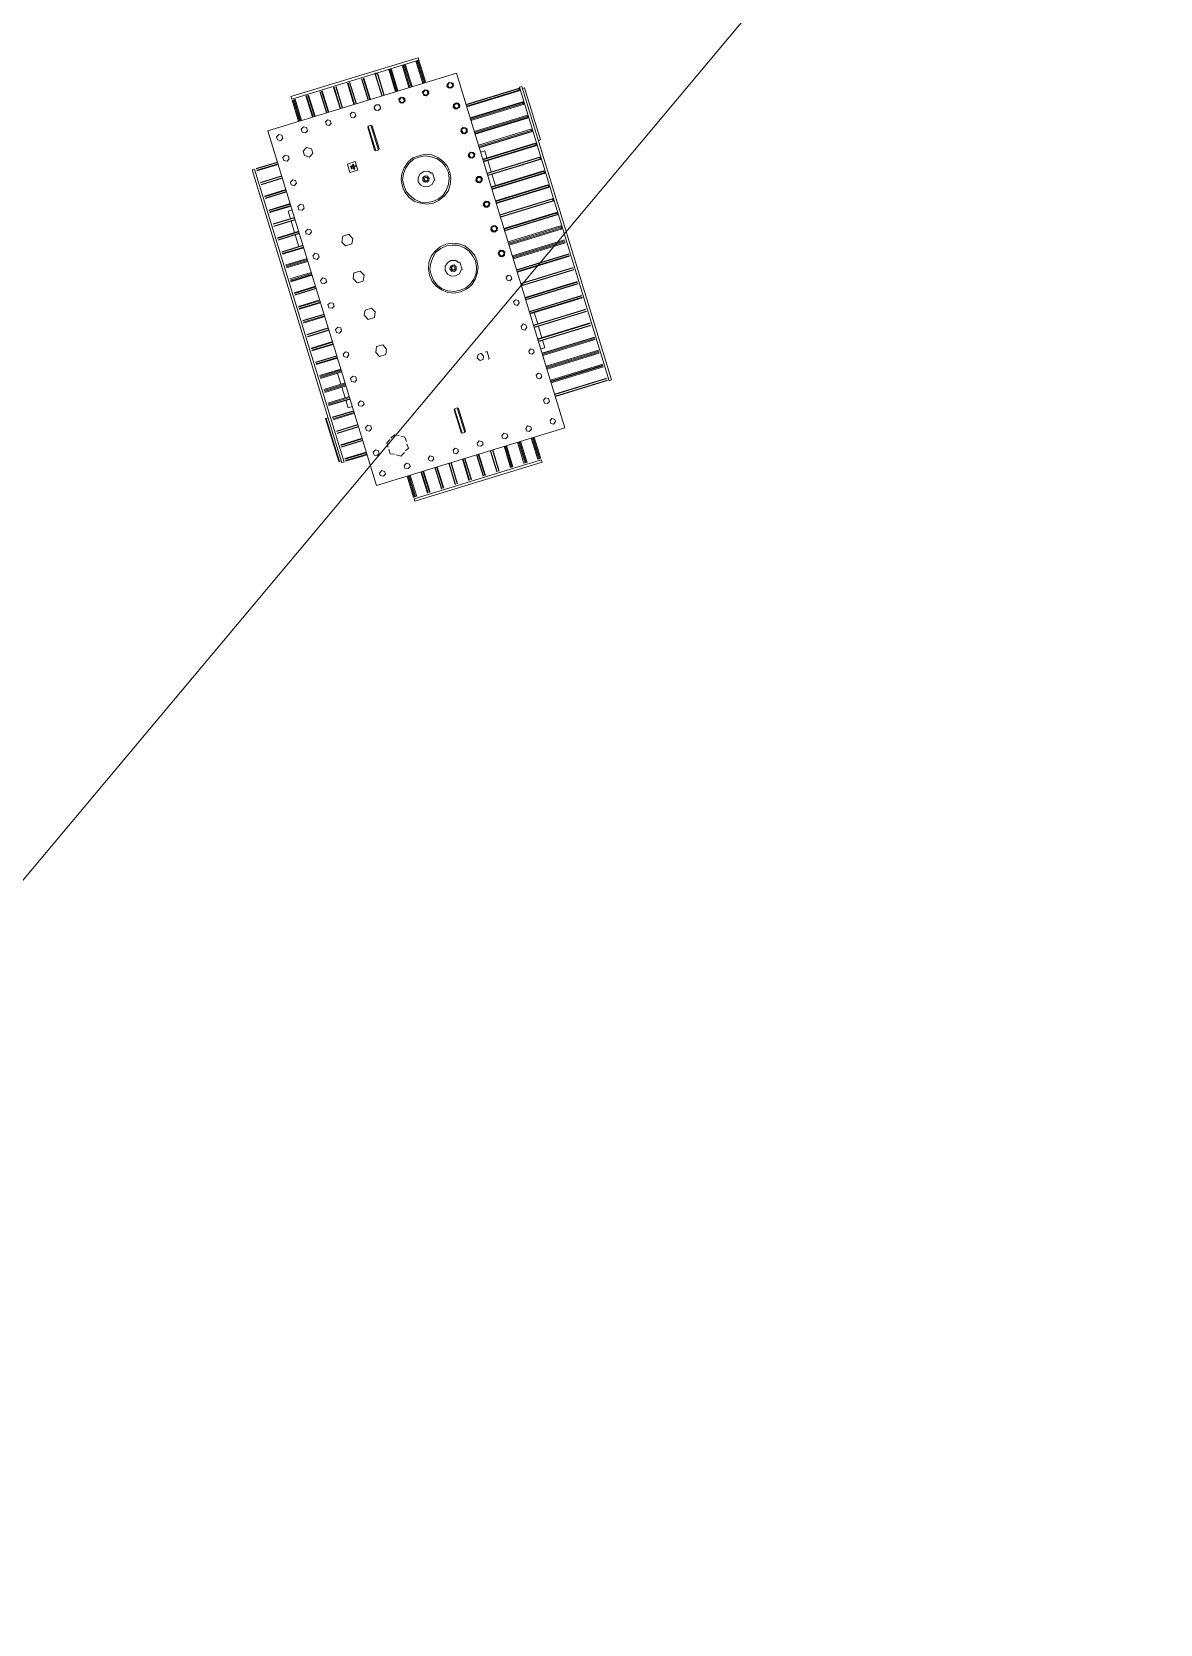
# Model space of a CAD drawing. Header units: metres. Extents: x 0 to 551036, y 0 to 1845929.
# Drawn here: x 547540.25 to 547543.766, y 1841916.988 to 1841921.949 of the extents above; entities that cross this region are included whole.
import ezdxf

# ---------------------------------------------------------------- set-up
doc = ezdxf.new("R2010")
doc.units = ezdxf.units.M
doc.header["$MEASUREMENT"] = 0
doc.linetypes.add('02 Xref Nha dieu hanh$0$ACAD_ISO10W100', pattern=[18, 12, -3, 0, -3])
for name, color, linetype, lineweight in [('_0', 7, 'Continuous', 0), ('BD HH1 KEM TMB$0$ranhgioithucvat', 7, 'Continuous', 0), ('Level 50', 7, 'Continuous', 0)]:
    doc.layers.add(name, color=color, linetype=linetype, lineweight=lineweight)

# ---------------------------------------------------------------- blocks, each defined once
blk = doc.blocks.new('AUX')
at = {"layer": 'Level 50'}
for p, q in [((915065, 2150273, 0), (919212, 2150273, 0)), ((915065, 2150195, 0), (915065, 2150273, 0)), ((915065, 2150195, 0), (919212, 2150195, 0)), ((915065, 2149467, 0), (915065, 2150161, 0)), ((915099, 2149467, 0), (915099, 2150161, 0)), ((915132, 2150161, 0), (915132, 2149467, 0)), ((915166, 2150161, 0), (915166, 2149467, 0)), ((915514, 2149467, 0), (915514, 2150161, 0)), ((915536, 2149467, 0), (915536, 2150161, 0)), ((915581, 2150161, 0), (915581, 2149467, 0)), ((915603, 2150161, 0), (915603, 2149467, 0)), ((915973, 2149467, 0), (915973, 2150161, 0)), ((915984, 2149467, 0), (915984, 2150161, 0)), ((916029, 2150161, 0), (916029, 2149467, 0)), ((916051, 2150161, 0), (916051, 2149467, 0)), ((916421, 2149467, 0), (916421, 2150161, 0)), ((916433, 2149467, 0), (916433, 2150161, 0)), ((916489, 2150161, 0), (916489, 2149467, 0)), ((916500, 2150161, 0), (916500, 2149467, 0)), ((916870, 2149467, 0), (916870, 2150161, 0)), ((916892, 2149467, 0), (916892, 2150161, 0)), ((916937, 2150161, 0), (916937, 2149467, 0)), ((916948, 2150161, 0), (916948, 2149467, 0)), ((917329, 2149467, 0), (917329, 2150161, 0)), ((917340, 2149467, 0), (917340, 2150161, 0)), ((917385, 2150161, 0), (917385, 2149467, 0)), ((917408, 2150161, 0), (917408, 2149467, 0)), ((917777, 2150173, 0), (917811, 2150195, 0)), ((917777, 2150161, 0), (917777, 2150173, 0)), ((917777, 2149467, 0), (917777, 2150161, 0)), ((917789, 2150161, 0), (917789, 2150173, 0)), ((917789, 2150173, 0), (917811, 2150173, 0)), ((917789, 2149467, 0), (917789, 2150161, 0)), ((917811, 2150195, 0), (917845, 2150173, 0)), ((917811, 2150173, 0), (917822, 2150173, 0)), ((917822, 2150173, 0), (917845, 2150161, 0)), ((917845, 2150173, 0), (917856, 2150161, 0)), ((917845, 2150161, 0), (917845, 2149467, 0)), ((917856, 2150161, 0), (917856, 2149467, 0)), ((918226, 2150173, 0), (918259, 2150195, 0)), ((918226, 2150161, 0), (918226, 2150173, 0)), ((918226, 2149467, 0), (918226, 2150161, 0)), ((918248, 2150161, 0), (918248, 2150173, 0)), ((918248, 2150173, 0), (918259, 2150173, 0)), ((918248, 2149467, 0), (918248, 2150161, 0)), ((918259, 2150195, 0), (918293, 2150173, 0)), ((918259, 2150173, 0), (918282, 2150173, 0)), ((918282, 2150173, 0), (918282, 2150161, 0)), ((918282, 2150161, 0), (918282, 2149467, 0)), ((918293, 2150173, 0), (918304, 2150161, 0)), ((918304, 2150161, 0), (918304, 2149467, 0)), ((918663, 2150161, 0), (918685, 2150173, 0)), ((918663, 2149467, 0), (918663, 2150161, 0)), ((918685, 2150173, 0), (918708, 2150195, 0)), ((918696, 2150161, 0), (918696, 2150173, 0)), ((918696, 2150173, 0), (918708, 2150173, 0)), ((918696, 2149467, 0), (918696, 2150161, 0)), ((918708, 2150195, 0), (918741, 2150173, 0)), ((918708, 2150173, 0), (918730, 2150173, 0)), ((918730, 2150173, 0), (918730, 2150161, 0)), ((918730, 2150161, 0), (918730, 2149467, 0)), ((918741, 2150173, 0), (918764, 2150161, 0)), ((918764, 2150161, 0), (918764, 2149467, 0)), ((919111, 2150161, 0), (919134, 2150173, 0)), ((919111, 2149467, 0), (919111, 2150161, 0)), ((919134, 2150173, 0), (919167, 2150195, 0)), ((919145, 2150161, 0), (919145, 2150173, 0)), ((919145, 2150173, 0), (919167, 2150173, 0)), ((919145, 2149467, 0), (919145, 2150161, 0)), ((919167, 2150195, 0), (919201, 2150173, 0)), ((919167, 2150173, 0), (919178, 2150173, 0)), ((919178, 2150173, 0), (919178, 2150161, 0)), ((919178, 2150161, 0), (919178, 2149467, 0)), ((919201, 2150173, 0), (919212, 2150161, 0)), ((919212, 2150195, 0), (919212, 2150273, 0)), ((919212, 2150161, 0), (919212, 2149467, 0)), ((914068, 2149467, 0), (920209, 2149467, 0)), ((914068, 2137912, 0), (914068, 2149467, 0)), ((914359, 2149254, 0), (914269, 2149209, 0)), ((914269, 2149209, 0), (914269, 2149108, 0)), ((914438, 2149209, 0), (914359, 2149254, 0)), ((914438, 2149108, 0), (914438, 2149209, 0)), ((915166, 2149254, 0), (915076, 2149209, 0)), ((915076, 2149209, 0), (915076, 2149108, 0)), ((915245, 2149209, 0), (915166, 2149254, 0)), ((915245, 2149108, 0), (915245, 2149209, 0)), ((915939, 2149254, 0), (915861, 2149209, 0)), ((915861, 2149209, 0), (915861, 2149108, 0)), ((916018, 2149209, 0), (915939, 2149254, 0)), ((916018, 2149108, 0), (916018, 2149209, 0)), ((916746, 2149254, 0), (916668, 2149209, 0)), ((916668, 2149209, 0), (916668, 2149108, 0)), ((916825, 2149209, 0), (916746, 2149254, 0)), ((916825, 2149108, 0), (916825, 2149209, 0)), ((917441, 2149164, 0), (917475, 2149220, 0)), ((917475, 2149097, 0), (917441, 2149164, 0)), ((917531, 2149254, 0), (917452, 2149209, 0)), ((917452, 2149209, 0), (917452, 2149108, 0)), ((917475, 2149220, 0), (917531, 2149254, 0)), ((917621, 2149209, 0), (917531, 2149254, 0)), ((917531, 2149254, 0), (917621, 2149220, 0)), ((917621, 2149220, 0), (917632, 2149164, 0)), ((917621, 2149108, 0), (917621, 2149209, 0)), ((917632, 2149164, 0), (917621, 2149097, 0)), ((918248, 2149164, 0), (918259, 2149220, 0)), ((918259, 2149097, 0), (918248, 2149164, 0)), ((918338, 2149254, 0), (918259, 2149209, 0)), ((918259, 2149220, 0), (918338, 2149254, 0)), ((918259, 2149209, 0), (918259, 2149108, 0)), ((918259, 2149164, 0), (918293, 2149209, 0)), ((918293, 2149108, 0), (918259, 2149164, 0)), ((918293, 2149209, 0), (918338, 2149242, 0)), ((918427, 2149209, 0), (918338, 2149254, 0)), ((918338, 2149254, 0), (918405, 2149220, 0)), ((918338, 2149242, 0), (918394, 2149209, 0)), ((918394, 2149209, 0), (918405, 2149164, 0)), ((918405, 2149164, 0), (918394, 2149108, 0)), ((918405, 2149220, 0), (918439, 2149164, 0)), ((918439, 2149164, 0), (918405, 2149097, 0)), ((918427, 2149108, 0), (918427, 2149209, 0)), ((919021, 2149164, 0), (919033, 2149220, 0)), ((919033, 2149097, 0), (919021, 2149164, 0)), ((919111, 2149254, 0), (919033, 2149209, 0)), ((919033, 2149220, 0), (919111, 2149254, 0)), ((919033, 2149209, 0), (919033, 2149108, 0)), ((919033, 2149164, 0), (919066, 2149209, 0)), ((919066, 2149108, 0), (919033, 2149164, 0)), ((919066, 2149209, 0), (919111, 2149242, 0)), ((919201, 2149209, 0), (919111, 2149254, 0)), ((919111, 2149254, 0), (919178, 2149220, 0)), ((919111, 2149242, 0), (919167, 2149209, 0)), ((919167, 2149209, 0), (919178, 2149164, 0)), ((919178, 2149164, 0), (919167, 2149108, 0)), ((919178, 2149220, 0), (919212, 2149164, 0)), ((919212, 2149164, 0), (919178, 2149097, 0)), ((919201, 2149108, 0), (919201, 2149209, 0)), ((919806, 2149164, 0), (919840, 2149220, 0)), ((919840, 2149097, 0), (919806, 2149164, 0)), ((919907, 2149254, 0), (919828, 2149209, 0)), ((919828, 2149209, 0), (919828, 2149108, 0)), ((919840, 2149220, 0), (919907, 2149254, 0)), ((919840, 2149164, 0), (919862, 2149209, 0)), ((919862, 2149108, 0), (919840, 2149164, 0)), ((919862, 2149209, 0), (919907, 2149242, 0)), ((919985, 2149209, 0), (919907, 2149254, 0)), ((919907, 2149254, 0), (919985, 2149220, 0)), ((919907, 2149242, 0), (919974, 2149209, 0)), ((919974, 2149209, 0), (919985, 2149164, 0)), ((919985, 2149164, 0), (919974, 2149108, 0)), ((919985, 2149220, 0), (920019, 2149164, 0)), ((919985, 2149108, 0), (919985, 2149209, 0)), ((920019, 2149164, 0), (919985, 2149097, 0)), ((920209, 2149467, 0), (920209, 2137912, 0)), ((914269, 2149108, 0), (914359, 2149063, 0)), ((914359, 2149063, 0), (914438, 2149108, 0)), ((915076, 2149108, 0), (915166, 2149063, 0)), ((915166, 2149063, 0), (915245, 2149108, 0)), ((915861, 2149108, 0), (915939, 2149063, 0)), ((915939, 2149063, 0), (916018, 2149108, 0)), ((916668, 2149108, 0), (916746, 2149063, 0)), ((916746, 2149063, 0), (916825, 2149108, 0)), ((917071, 2148660, 0), (917094, 2148693, 0)), ((917183, 2148693, 0), (917094, 2148693, 0)), ((917094, 2148693, 0), (917094, 2147886, 0)), ((917217, 2148660, 0), (917183, 2148693, 0)), ((917183, 2147886, 0), (917183, 2148693, 0)), ((917452, 2149108, 0), (917531, 2149063, 0)), ((917531, 2149063, 0), (917475, 2149097, 0)), ((917531, 2149063, 0), (917621, 2149108, 0)), ((917621, 2149097, 0), (917531, 2149063, 0)), ((918259, 2149108, 0), (918338, 2149063, 0)), ((918338, 2149063, 0), (918259, 2149097, 0)), ((918338, 2149085, 0), (918293, 2149108, 0)), ((918338, 2149063, 0), (918427, 2149108, 0)), ((918394, 2149108, 0), (918338, 2149085, 0)), ((918405, 2149097, 0), (918338, 2149063, 0)), ((919033, 2149108, 0), (919111, 2149063, 0)), ((919111, 2149063, 0), (919033, 2149097, 0)), ((919111, 2149085, 0), (919066, 2149108, 0)), ((919111, 2149063, 0), (919201, 2149108, 0)), ((919167, 2149108, 0), (919111, 2149085, 0)), ((919178, 2149097, 0), (919111, 2149063, 0)), ((919828, 2149108, 0), (919907, 2149063, 0)), ((919907, 2149063, 0), (919840, 2149097, 0)), ((919907, 2149085, 0), (919862, 2149108, 0)), ((919907, 2149063, 0), (919985, 2149108, 0)), ((919974, 2149108, 0), (919907, 2149085, 0)), ((919985, 2149097, 0), (919907, 2149063, 0)), ((913317, 2148447, 0), (913238, 2148447, 0)), ((913238, 2138898, 0), (913238, 2148447, 0)), ((913317, 2138898, 0), (913317, 2148447, 0)), ((913373, 2148447, 0), (914068, 2148447, 0)), ((913373, 2148435, 0), (914068, 2148435, 0)), ((914068, 2148391, 0), (913373, 2148391, 0)), ((914068, 2148368, 0), (913373, 2148368, 0)), ((914359, 2148581, 0), (914269, 2148536, 0)), ((914269, 2148536, 0), (914269, 2148435, 0)), ((914269, 2148435, 0), (914359, 2148391, 0)), ((914438, 2148536, 0), (914359, 2148581, 0)), ((914359, 2148391, 0), (914438, 2148435, 0)), ((914438, 2148435, 0), (914438, 2148536, 0)), ((915065, 2148615, 0), (914931, 2148536, 0)), ((914931, 2148536, 0), (914931, 2148391, 0)), ((915065, 2148301, 0), (914931, 2148391, 0)), ((915200, 2148536, 0), (915065, 2148615, 0)), ((915200, 2148391, 0), (915065, 2148301, 0)), ((915200, 2148536, 0), (915200, 2148391, 0)), ((917071, 2148660, 0), (917071, 2147920, 0)), ((917217, 2147920, 0), (917217, 2148660, 0)), ((919806, 2148480, 0), (919840, 2148559, 0)), ((919840, 2148413, 0), (919806, 2148480, 0)), ((919907, 2148581, 0), (919828, 2148536, 0)), ((919828, 2148536, 0), (919828, 2148435, 0)), ((919828, 2148435, 0), (919907, 2148391, 0)), ((919840, 2148559, 0), (919907, 2148581, 0)), ((919840, 2148480, 0), (919862, 2148536, 0)), ((919862, 2148435, 0), (919840, 2148480, 0)), ((919907, 2148391, 0), (919840, 2148413, 0)), ((919862, 2148536, 0), (919907, 2148559, 0)), ((919907, 2148413, 0), (919862, 2148435, 0)), ((919985, 2148536, 0), (919907, 2148581, 0)), ((919907, 2148581, 0), (919985, 2148559, 0)), ((919907, 2148559, 0), (919974, 2148536, 0)), ((919907, 2148391, 0), (919985, 2148435, 0)), ((919974, 2148435, 0), (919907, 2148413, 0)), ((919985, 2148413, 0), (919907, 2148391, 0)), ((919974, 2148536, 0), (919985, 2148480, 0)), ((919985, 2148480, 0), (919974, 2148435, 0)), ((919985, 2148559, 0), (920019, 2148480, 0)), ((919985, 2148435, 0), (919985, 2148536, 0)), ((920019, 2148480, 0), (919985, 2148413, 0)), ((920209, 2148447, 0), (921913, 2148447, 0)), ((920209, 2148435, 0), (921913, 2148435, 0)), ((921913, 2148391, 0), (920209, 2148391, 0)), ((921913, 2148368, 0), (920209, 2148368, 0)), ((921913, 2148447, 0), (921935, 2148447, 0)), ((921913, 2148435, 0), (921924, 2148435, 0)), ((921924, 2148402, 0), (921913, 2148391, 0)), ((921935, 2148391, 0), (921913, 2148368, 0)), ((921924, 2148435, 0), (921924, 2148413, 0)), ((921924, 2148413, 0), (921924, 2148402, 0)), ((921935, 2148447, 0), (921958, 2148413, 0)), ((921958, 2148413, 0), (921935, 2148391, 0)), ((921958, 2148469, 0), (922036, 2148469, 0)), ((921958, 2148469, 0), (921958, 2138909, 0)), ((922036, 2148469, 0), (922036, 2138909, 0)), ((922103, 2148402, 0), (922036, 2148402, 0)), ((922103, 2146709, 0), (922103, 2148402, 0)), ((922103, 2148402, 0), (922103, 2146709, 0)), ((913373, 2147998, 0), (914068, 2147998, 0)), ((913373, 2147987, 0), (914068, 2147987, 0)), ((914068, 2147931, 0), (913373, 2147931, 0)), ((914068, 2147920, 0), (913373, 2147920, 0)), ((914359, 2147774, 0), (914269, 2147729, 0)), ((914269, 2147729, 0), (914269, 2147640, 0)), ((914438, 2147729, 0), (914359, 2147774, 0)), ((914438, 2147640, 0), (914438, 2147729, 0)), ((916130, 2147752, 0), (916388, 2147752, 0)), ((916130, 2147472, 0), (916130, 2147752, 0)), ((916264, 2147673, 0), (916276, 2147673, 0)), ((916264, 2147550, 0), (916264, 2147673, 0)), ((916276, 2147673, 0), (916276, 2147550, 0)), ((916287, 2147696, 0), (916309, 2147696, 0)), ((916287, 2147528, 0), (916287, 2147696, 0)), ((916309, 2147696, 0), (916309, 2147628, 0)), ((916388, 2147752, 0), (916388, 2147472, 0)), ((917071, 2147920, 0), (917094, 2147886, 0)), ((917183, 2147886, 0), (917094, 2147886, 0)), ((917217, 2147920, 0), (917183, 2147886, 0)), ((919806, 2147696, 0), (919840, 2147752, 0)), ((919840, 2147606, 0), (919806, 2147696, 0)), ((919907, 2147774, 0), (919828, 2147729, 0)), ((919828, 2147729, 0), (919828, 2147640, 0)), ((919840, 2147752, 0), (919907, 2147785, 0)), ((919840, 2147696, 0), (919862, 2147741, 0)), ((919862, 2147628, 0), (919840, 2147696, 0)), ((919862, 2147741, 0), (919907, 2147752, 0)), ((919907, 2147785, 0), (919985, 2147752, 0)), ((919985, 2147729, 0), (919907, 2147774, 0)), ((919907, 2147752, 0), (919974, 2147741, 0)), ((919974, 2147741, 0), (919985, 2147696, 0)), ((919985, 2147696, 0), (919974, 2147628, 0)), ((919985, 2147752, 0), (920019, 2147696, 0)), ((919985, 2147640, 0), (919985, 2147729, 0)), ((920019, 2147696, 0), (919985, 2147606, 0)), ((920209, 2148010, 0), (921913, 2148010, 0)), ((920209, 2147987, 0), (921913, 2147987, 0)), ((921913, 2147954, 0), (920209, 2147954, 0)), ((921913, 2147920, 0), (920209, 2147920, 0)), ((921913, 2148010, 0), (921935, 2147998, 0)), ((921913, 2147987, 0), (921924, 2147987, 0)), ((921924, 2147954, 0), (921913, 2147954, 0)), ((921935, 2147931, 0), (921913, 2147920, 0)), ((921924, 2147987, 0), (921924, 2147965, 0)), ((921924, 2147965, 0), (921924, 2147954, 0)), ((921935, 2147998, 0), (921958, 2147965, 0)), ((921958, 2147965, 0), (921935, 2147931, 0)), ((913373, 2147550, 0), (914068, 2147550, 0)), ((913373, 2147528, 0), (914068, 2147528, 0)), ((914068, 2147483, 0), (913373, 2147483, 0)), ((914068, 2147472, 0), (913373, 2147472, 0)), ((914269, 2147640, 0), (914359, 2147595, 0)), ((914359, 2147595, 0), (914438, 2147640, 0)), ((916388, 2147472, 0), (916130, 2147472, 0)), ((916208, 2147662, 0), (916231, 2147662, 0)), ((916208, 2147561, 0), (916208, 2147662, 0)), ((916231, 2147561, 0), (916208, 2147561, 0)), ((916231, 2147662, 0), (916231, 2147561, 0)), ((916276, 2147550, 0), (916264, 2147550, 0)), ((916309, 2147528, 0), (916287, 2147528, 0)), ((916309, 2147628, 0), (916376, 2147628, 0)), ((916376, 2147595, 0), (916309, 2147595, 0)), ((916309, 2147595, 0), (916309, 2147528, 0)), ((916376, 2147628, 0), (916376, 2147595, 0)), ((917789, 2147124, 0), (917957, 2147259, 0)), ((917822, 2147091, 0), (917968, 2147203, 0)), ((917957, 2147259, 0), (918136, 2147337, 0)), ((917968, 2147203, 0), (918147, 2147292, 0)), ((918136, 2147337, 0), (918338, 2147348, 0)), ((918147, 2147292, 0), (918338, 2147303, 0)), ((918338, 2147348, 0), (918540, 2147337, 0)), ((918338, 2147303, 0), (918517, 2147292, 0)), ((918517, 2147292, 0), (918696, 2147203, 0)), ((918540, 2147337, 0), (918730, 2147259, 0)), ((918696, 2147203, 0), (918853, 2147091, 0)), ((918730, 2147259, 0), (918887, 2147124, 0)), ((919828, 2147640, 0), (919907, 2147595, 0)), ((919907, 2147584, 0), (919840, 2147606, 0)), ((919907, 2147606, 0), (919862, 2147628, 0)), ((919907, 2147595, 0), (919985, 2147640, 0)), ((919974, 2147628, 0), (919907, 2147606, 0)), ((919985, 2147606, 0), (919907, 2147584, 0)), ((920209, 2147561, 0), (921913, 2147561, 0)), ((920209, 2147528, 0), (921913, 2147528, 0)), ((921913, 2147494, 0), (920209, 2147494, 0)), ((921913, 2147472, 0), (920209, 2147472, 0)), ((921913, 2147561, 0), (921935, 2147550, 0)), ((921913, 2147528, 0), (921924, 2147528, 0)), ((921924, 2147494, 0), (921913, 2147494, 0)), ((921935, 2147483, 0), (921913, 2147472, 0)), ((921924, 2147528, 0), (921924, 2147516, 0)), ((921924, 2147516, 0), (921924, 2147494, 0)), ((921935, 2147550, 0), (921958, 2147516, 0)), ((921958, 2147516, 0), (921935, 2147483, 0)), ((913373, 2147091, 0), (914068, 2147091, 0)), ((913373, 2147079, 0), (914068, 2147079, 0)), ((914068, 2147034, 0), (913373, 2147034, 0)), ((914068, 2147012, 0), (913373, 2147012, 0)), ((913933, 2146889, 0), (914068, 2146889, 0)), ((913933, 2146642, 0), (913933, 2146889, 0)), ((914359, 2146978, 0), (914269, 2146934, 0)), ((914269, 2146934, 0), (914269, 2146833, 0)), ((914269, 2146833, 0), (914359, 2146788, 0)), ((914438, 2146934, 0), (914359, 2146978, 0)), ((914359, 2146788, 0), (914438, 2146833, 0)), ((914438, 2146833, 0), (914438, 2146934, 0)), ((917564, 2146575, 0), (917587, 2146788, 0)), ((917587, 2146788, 0), (917665, 2146967, 0)), ((917621, 2146575, 0), (917632, 2146777, 0)), ((917632, 2146777, 0), (917710, 2146945, 0)), ((917665, 2146967, 0), (917789, 2147124, 0)), ((917710, 2146945, 0), (917822, 2147091, 0)), ((918080, 2146575, 0), (918114, 2146709, 0)), ((918114, 2146709, 0), (918215, 2146799, 0)), ((918215, 2146799, 0), (918338, 2146833, 0)), ((918226, 2146575, 0), (918293, 2146676, 0)), ((918259, 2146665, 0), (918338, 2146687, 0)), ((918293, 2146676, 0), (918394, 2146676, 0)), ((918338, 2146833, 0), (918472, 2146799, 0)), ((918338, 2146687, 0), (918405, 2146665, 0)), ((918394, 2146676, 0), (918439, 2146575, 0)), ((918472, 2146799, 0), (918551, 2146709, 0)), ((918517, 2146709, 0), (918584, 2146709, 0)), ((918584, 2146463, 0), (918584, 2146709, 0)), ((918853, 2147091, 0), (918965, 2146945, 0)), ((918887, 2147124, 0), (918999, 2146967, 0)), ((918965, 2146945, 0), (919033, 2146777, 0)), ((918999, 2146967, 0), (919089, 2146788, 0)), ((919033, 2146777, 0), (919066, 2146575, 0)), ((919089, 2146788, 0), (919111, 2146575, 0)), ((919806, 2146889, 0), (919840, 2146945, 0)), ((919840, 2146822, 0), (919806, 2146889, 0)), ((919907, 2146978, 0), (919828, 2146934, 0)), ((919828, 2146934, 0), (919828, 2146833, 0)), ((919828, 2146833, 0), (919907, 2146788, 0)), ((919840, 2146945, 0), (919907, 2146978, 0)), ((919840, 2146889, 0), (919862, 2146934, 0)), ((919862, 2146833, 0), (919840, 2146889, 0)), ((919907, 2146788, 0), (919840, 2146822, 0)), ((919862, 2146934, 0), (919907, 2146967, 0)), ((919907, 2146799, 0), (919862, 2146833, 0)), ((919985, 2146934, 0), (919907, 2146978, 0)), ((919907, 2146978, 0), (919985, 2146945, 0)), ((919907, 2146967, 0), (919974, 2146934, 0)), ((919907, 2146788, 0), (919985, 2146833, 0)), ((919974, 2146833, 0), (919907, 2146799, 0)), ((919985, 2146822, 0), (919907, 2146788, 0)), ((919974, 2146934, 0), (919985, 2146889, 0)), ((919985, 2146889, 0), (919974, 2146833, 0)), ((919985, 2146945, 0), (920019, 2146889, 0)), ((919985, 2146833, 0), (919985, 2146934, 0)), ((920019, 2146889, 0), (919985, 2146822, 0)), ((920209, 2147113, 0), (921913, 2147113, 0)), ((920209, 2147079, 0), (921913, 2147079, 0)), ((921913, 2147046, 0), (920209, 2147046, 0)), ((921913, 2147034, 0), (920209, 2147034, 0)), ((920209, 2146889, 0), (920344, 2146889, 0)), ((920344, 2146665, 0), (920344, 2146889, 0)), ((921913, 2147113, 0), (921935, 2147091, 0)), ((921913, 2147079, 0), (921924, 2147079, 0)), ((921924, 2147046, 0), (921913, 2147046, 0)), ((921935, 2147034, 0), (921913, 2147034, 0)), ((921924, 2147079, 0), (921924, 2147068, 0)), ((921924, 2147068, 0), (921924, 2147046, 0)), ((921935, 2147091, 0), (921958, 2147068, 0)), ((921958, 2147068, 0), (921935, 2147034, 0)), ((922103, 2146709, 0), (922036, 2146709, 0)), ((913373, 2146642, 0), (914068, 2146642, 0)), ((913373, 2146631, 0), (914068, 2146631, 0)), ((914068, 2146575, 0), (913373, 2146575, 0)), ((914068, 2146564, 0), (913373, 2146564, 0)), ((913373, 2146194, 0), (914068, 2146194, 0)), ((913933, 2146194, 0), (913933, 2146564, 0)), ((917587, 2146384, 0), (917564, 2146575, 0)), ((917665, 2146194, 0), (917587, 2146384, 0)), ((917632, 2146396, 0), (917621, 2146575, 0)), ((917710, 2146228, 0), (917632, 2146396, 0)), ((917789, 2146026, 0), (917665, 2146194, 0)), ((917822, 2146082, 0), (917710, 2146228, 0)), ((918114, 2146463, 0), (918080, 2146575, 0)), ((918215, 2146373, 0), (918114, 2146463, 0)), ((918338, 2146340, 0), (918215, 2146373, 0)), ((918226, 2146575, 0), (918259, 2146665, 0)), ((918293, 2146497, 0), (918226, 2146575, 0)), ((918259, 2146519, 0), (918226, 2146575, 0)), ((918338, 2146485, 0), (918259, 2146519, 0)), ((918282, 2146575, 0), (918293, 2146631, 0)), ((918293, 2146541, 0), (918282, 2146575, 0)), ((918293, 2146631, 0), (918338, 2146642, 0)), ((918338, 2146530, 0), (918293, 2146541, 0)), ((918394, 2146497, 0), (918293, 2146497, 0)), ((918338, 2146642, 0), (918371, 2146631, 0)), ((918371, 2146541, 0), (918338, 2146530, 0)), ((918405, 2146519, 0), (918338, 2146485, 0)), ((918472, 2146373, 0), (918338, 2146340, 0)), ((918371, 2146631, 0), (918394, 2146575, 0)), ((918394, 2146575, 0), (918371, 2146541, 0)), ((918439, 2146575, 0), (918394, 2146497, 0)), ((918405, 2146665, 0), (918439, 2146575, 0)), ((918439, 2146575, 0), (918405, 2146519, 0)), ((918551, 2146463, 0), (918472, 2146373, 0)), ((918551, 2146463, 0), (918584, 2146463, 0)), ((918965, 2146228, 0), (918853, 2146082, 0)), ((918999, 2146194, 0), (918887, 2146026, 0)), ((919033, 2146396, 0), (918965, 2146228, 0)), ((919089, 2146384, 0), (918999, 2146194, 0)), ((919066, 2146575, 0), (919033, 2146396, 0)), ((919111, 2146575, 0), (919089, 2146384, 0)), ((919840, 2146160, 0), (919907, 2146194, 0)), ((919907, 2146194, 0), (919985, 2146160, 0)), ((920209, 2146665, 0), (921913, 2146665, 0)), ((920209, 2146642, 0), (921913, 2146642, 0)), ((921913, 2146597, 0), (920209, 2146597, 0)), ((921913, 2146575, 0), (920209, 2146575, 0)), ((920209, 2146205, 0), (921913, 2146205, 0)), ((920209, 2146194, 0), (921913, 2146194, 0)), ((920344, 2146205, 0), (920344, 2146575, 0)), ((921913, 2146665, 0), (921935, 2146642, 0)), ((921913, 2146642, 0), (921924, 2146631, 0)), ((921924, 2146597, 0), (921913, 2146597, 0)), ((921935, 2146575, 0), (921913, 2146575, 0)), ((921913, 2146205, 0), (921935, 2146194, 0)), ((921913, 2146194, 0), (921924, 2146172, 0)), ((921924, 2146631, 0), (921924, 2146609, 0)), ((921924, 2146609, 0), (921924, 2146597, 0)), ((921935, 2146642, 0), (921958, 2146609, 0)), ((921958, 2146609, 0), (921935, 2146575, 0)), ((921935, 2146194, 0), (921958, 2146160, 0)), ((913373, 2146172, 0), (914068, 2146172, 0)), ((914068, 2146127, 0), (913373, 2146127, 0)), ((914068, 2146115, 0), (913373, 2146115, 0)), ((913373, 2145734, 0), (914068, 2145734, 0)), ((913373, 2145723, 0), (914068, 2145723, 0)), ((913933, 2145734, 0), (913933, 2146115, 0)), ((914359, 2146172, 0), (914269, 2146127, 0)), ((914269, 2146127, 0), (914269, 2146048, 0)), ((914269, 2146048, 0), (914359, 2145992, 0)), ((914438, 2146127, 0), (914359, 2146172, 0)), ((914359, 2145992, 0), (914438, 2146048, 0)), ((914438, 2146048, 0), (914438, 2146127, 0)), ((917957, 2145914, 0), (917789, 2146026, 0)), ((917968, 2145947, 0), (917822, 2146082, 0)), ((918136, 2145835, 0), (917957, 2145914, 0)), ((918147, 2145880, 0), (917968, 2145947, 0)), ((918338, 2145802, 0), (918136, 2145835, 0)), ((918338, 2145858, 0), (918147, 2145880, 0)), ((918517, 2145880, 0), (918338, 2145858, 0)), ((918540, 2145835, 0), (918338, 2145802, 0)), ((918696, 2145947, 0), (918517, 2145880, 0)), ((918730, 2145914, 0), (918540, 2145835, 0)), ((918853, 2146082, 0), (918696, 2145947, 0)), ((918887, 2146026, 0), (918730, 2145914, 0)), ((919806, 2146082, 0), (919840, 2146160, 0)), ((919840, 2146015, 0), (919806, 2146082, 0)), ((919907, 2146172, 0), (919828, 2146127, 0)), ((919828, 2146127, 0), (919828, 2146048, 0)), ((919828, 2146048, 0), (919907, 2145992, 0)), ((919840, 2146082, 0), (919862, 2146138, 0)), ((919862, 2146026, 0), (919840, 2146082, 0)), ((919907, 2145981, 0), (919840, 2146015, 0)), ((919862, 2146138, 0), (919907, 2146160, 0)), ((919907, 2146015, 0), (919862, 2146026, 0)), ((919985, 2146127, 0), (919907, 2146172, 0)), ((919907, 2146160, 0), (919974, 2146138, 0)), ((919907, 2145992, 0), (919985, 2146048, 0)), ((919974, 2146026, 0), (919907, 2146015, 0)), ((919985, 2146015, 0), (919907, 2145981, 0)), ((919974, 2146138, 0), (919985, 2146082, 0)), ((919985, 2146082, 0), (919974, 2146026, 0)), ((919985, 2146160, 0), (920019, 2146082, 0)), ((919985, 2146048, 0), (919985, 2146127, 0)), ((920019, 2146082, 0), (919985, 2146015, 0)), ((921913, 2146138, 0), (920209, 2146138, 0)), ((921913, 2146127, 0), (920209, 2146127, 0)), ((920209, 2145757, 0), (921913, 2145757, 0)), ((920209, 2145734, 0), (921913, 2145734, 0)), ((921913, 2145690, 0), (920209, 2145690, 0)), ((920344, 2145757, 0), (920344, 2146127, 0)), ((921935, 2146138, 0), (921913, 2146127, 0)), ((921924, 2146138, 0), (921913, 2146138, 0)), ((921913, 2145757, 0), (921935, 2145734, 0)), ((921913, 2145734, 0), (921924, 2145723, 0)), ((921924, 2145712, 0), (921913, 2145690, 0)), ((921935, 2145690, 0), (921913, 2145678, 0)), ((921924, 2146172, 0), (921924, 2146160, 0)), ((921924, 2146160, 0), (921924, 2146138, 0)), ((921924, 2145723, 0), (921924, 2145712, 0)), ((921958, 2146160, 0), (921935, 2146138, 0)), ((921935, 2145734, 0), (921958, 2145712, 0)), ((921958, 2145712, 0), (921935, 2145690, 0)), ((914068, 2145678, 0), (913373, 2145678, 0)), ((914068, 2145656, 0), (913373, 2145656, 0)), ((913373, 2145309, 0), (914068, 2145309, 0)), ((913373, 2145275, 0), (914068, 2145275, 0)), ((914068, 2145241, 0), (913373, 2145241, 0)), ((914068, 2145208, 0), (913373, 2145208, 0)), ((914359, 2145387, 0), (914269, 2145331, 0)), ((914269, 2145331, 0), (914269, 2145241, 0)), ((914269, 2145241, 0), (914359, 2145185, 0)), ((914438, 2145331, 0), (914359, 2145387, 0)), ((914359, 2145185, 0), (914438, 2145241, 0)), ((914438, 2145241, 0), (914438, 2145331, 0)), ((915334, 2145645, 0), (915256, 2145477, 0)), ((915256, 2145477, 0), (915334, 2145331, 0)), ((915536, 2145645, 0), (915334, 2145645, 0)), ((915334, 2145331, 0), (915536, 2145331, 0)), ((915614, 2145477, 0), (915536, 2145645, 0)), ((915536, 2145331, 0), (915614, 2145477, 0)), ((919806, 2145286, 0), (919840, 2145353, 0)), ((919840, 2145208, 0), (919806, 2145286, 0)), ((919907, 2145387, 0), (919828, 2145331, 0)), ((919828, 2145331, 0), (919828, 2145241, 0)), ((919828, 2145241, 0), (919907, 2145185, 0)), ((919840, 2145353, 0), (919907, 2145387, 0)), ((919840, 2145286, 0), (919862, 2145331, 0)), ((919862, 2145241, 0), (919840, 2145286, 0)), ((919907, 2145185, 0), (919840, 2145208, 0)), ((919862, 2145331, 0), (919907, 2145353, 0)), ((919907, 2145208, 0), (919862, 2145241, 0)), ((919985, 2145331, 0), (919907, 2145387, 0)), ((919907, 2145387, 0), (919985, 2145353, 0)), ((919907, 2145353, 0), (919974, 2145331, 0)), ((919907, 2145185, 0), (919985, 2145241, 0)), ((919974, 2145241, 0), (919907, 2145208, 0)), ((919985, 2145208, 0), (919907, 2145185, 0)), ((919974, 2145331, 0), (919985, 2145286, 0)), ((919985, 2145286, 0), (919974, 2145241, 0)), ((919985, 2145353, 0), (920019, 2145286, 0)), ((919985, 2145241, 0), (919985, 2145331, 0)), ((920019, 2145286, 0), (919985, 2145208, 0)), ((921913, 2145678, 0), (920209, 2145678, 0)), ((920209, 2145309, 0), (921913, 2145309, 0)), ((920209, 2145286, 0), (921913, 2145286, 0)), ((921913, 2145241, 0), (920209, 2145241, 0)), ((921913, 2145219, 0), (920209, 2145219, 0)), ((921913, 2145309, 0), (921935, 2145286, 0)), ((921913, 2145286, 0), (921924, 2145286, 0)), ((921924, 2145253, 0), (921913, 2145241, 0)), ((921935, 2145241, 0), (921913, 2145219, 0)), ((921924, 2145286, 0), (921924, 2145275, 0)), ((921924, 2145275, 0), (921924, 2145253, 0)), ((921935, 2145286, 0), (921958, 2145275, 0)), ((921958, 2145275, 0), (921935, 2145241, 0)), ((913373, 2144849, 0), (914068, 2144849, 0)), ((913373, 2144815, 0), (914068, 2144815, 0)), ((914068, 2144782, 0), (913373, 2144782, 0)), ((914068, 2144759, 0), (913373, 2144759, 0)), ((920209, 2144849, 0), (921913, 2144849, 0)), ((920209, 2144838, 0), (921913, 2144838, 0)), ((921913, 2144782, 0), (920209, 2144782, 0)), ((921913, 2144771, 0), (920209, 2144771, 0)), ((921913, 2144849, 0), (921935, 2144849, 0)), ((921913, 2144838, 0), (921924, 2144838, 0)), ((921924, 2144804, 0), (921913, 2144782, 0)), ((921935, 2144782, 0), (921913, 2144771, 0)), ((921924, 2144838, 0), (921924, 2144815, 0)), ((921924, 2144815, 0), (921924, 2144804, 0)), ((921935, 2144849, 0), (921958, 2144815, 0)), ((921958, 2144815, 0), (921935, 2144782, 0)), ((913373, 2144401, 0), (914068, 2144401, 0)), ((913373, 2144378, 0), (914068, 2144378, 0)), ((914068, 2144333, 0), (913373, 2144333, 0)), ((914068, 2144322, 0), (913373, 2144322, 0)), ((914359, 2144580, 0), (914269, 2144524, 0)), ((914269, 2144524, 0), (914269, 2144434, 0)), ((914269, 2144434, 0), (914359, 2144401, 0)), ((914438, 2144524, 0), (914359, 2144580, 0)), ((914359, 2144401, 0), (914438, 2144434, 0)), ((914438, 2144434, 0), (914438, 2144524, 0)), ((915334, 2144446, 0), (915256, 2144289, 0)), ((915256, 2144289, 0), (915334, 2144121, 0)), ((915536, 2144446, 0), (915334, 2144446, 0)), ((915614, 2144289, 0), (915536, 2144446, 0)), ((915536, 2144121, 0), (915614, 2144289, 0)), ((917665, 2144076, 0), (917789, 2144244, 0)), ((917789, 2144244, 0), (917957, 2144356, 0)), ((917822, 2144188, 0), (917968, 2144322, 0)), ((917957, 2144356, 0), (918136, 2144434, 0)), ((917968, 2144322, 0), (918147, 2144378, 0)), ((918136, 2144434, 0), (918338, 2144468, 0)), ((918147, 2144378, 0), (918338, 2144412, 0)), ((918338, 2144468, 0), (918540, 2144434, 0)), ((918338, 2144412, 0), (918517, 2144378, 0)), ((918517, 2144378, 0), (918696, 2144322, 0)), ((918540, 2144434, 0), (918730, 2144356, 0)), ((918696, 2144322, 0), (918853, 2144188, 0)), ((918730, 2144356, 0), (918887, 2144244, 0)), ((918887, 2144244, 0), (918999, 2144076, 0)), ((919806, 2144479, 0), (919840, 2144558, 0)), ((919840, 2144412, 0), (919806, 2144479, 0)), ((919907, 2144580, 0), (919828, 2144524, 0)), ((919828, 2144524, 0), (919828, 2144434, 0)), ((919828, 2144434, 0), (919907, 2144401, 0)), ((919840, 2144558, 0), (919907, 2144580, 0)), ((919840, 2144479, 0), (919862, 2144546, 0)), ((919862, 2144434, 0), (919840, 2144479, 0)), ((919907, 2144378, 0), (919840, 2144412, 0)), ((919862, 2144546, 0), (919907, 2144558, 0)), ((919907, 2144412, 0), (919862, 2144434, 0)), ((919985, 2144524, 0), (919907, 2144580, 0)), ((919907, 2144580, 0), (919985, 2144558, 0)), ((919907, 2144558, 0), (919974, 2144546, 0)), ((919907, 2144401, 0), (919985, 2144434, 0)), ((919974, 2144434, 0), (919907, 2144412, 0)), ((919985, 2144412, 0), (919907, 2144378, 0)), ((919974, 2144546, 0), (919985, 2144479, 0)), ((919985, 2144479, 0), (919974, 2144434, 0)), ((919985, 2144558, 0), (920019, 2144479, 0)), ((919985, 2144434, 0), (919985, 2144524, 0)), ((920019, 2144479, 0), (919985, 2144412, 0)), ((920209, 2144401, 0), (921913, 2144401, 0)), ((920209, 2144378, 0), (921913, 2144378, 0)), ((921913, 2144333, 0), (920209, 2144333, 0)), ((921913, 2144322, 0), (920209, 2144322, 0)), ((921913, 2144401, 0), (921935, 2144401, 0)), ((921913, 2144378, 0), (921924, 2144378, 0)), ((921924, 2144356, 0), (921913, 2144333, 0)), ((921935, 2144333, 0), (921913, 2144322, 0)), ((921924, 2144378, 0), (921924, 2144367, 0)), ((921924, 2144367, 0), (921924, 2144356, 0)), ((921935, 2144401, 0), (921958, 2144367, 0)), ((921958, 2144367, 0), (921935, 2144333, 0)), ((913373, 2143952, 0), (914068, 2143952, 0)), ((913373, 2143930, 0), (914068, 2143930, 0)), ((914068, 2143885, 0), (913373, 2143885, 0)), ((914068, 2143863, 0), (913373, 2143863, 0)), ((914359, 2143773, 0), (914269, 2143739, 0)), ((914269, 2143739, 0), (914269, 2143639, 0)), ((914438, 2143739, 0), (914359, 2143773, 0)), ((914438, 2143639, 0), (914438, 2143739, 0)), ((915334, 2144121, 0), (915536, 2144121, 0)), ((917564, 2143695, 0), (917587, 2143885, 0)), ((917587, 2143885, 0), (917665, 2144076, 0)), ((917621, 2143695, 0), (917632, 2143863, 0)), ((917632, 2143863, 0), (917710, 2144042, 0)), ((917710, 2144042, 0), (917822, 2144188, 0)), ((918080, 2143695, 0), (918114, 2143818, 0)), ((918114, 2143818, 0), (918215, 2143896, 0)), ((918215, 2143896, 0), (918338, 2143930, 0)), ((918226, 2143695, 0), (918293, 2143773, 0)), ((918226, 2143695, 0), (918259, 2143751, 0)), ((918259, 2143751, 0), (918338, 2143784, 0)), ((918282, 2143695, 0), (918293, 2143717, 0)), ((918293, 2143773, 0), (918394, 2143773, 0)), ((918293, 2143717, 0), (918338, 2143739, 0)), ((918338, 2143930, 0), (918472, 2143896, 0)), ((918338, 2143784, 0), (918405, 2143751, 0)), ((918338, 2143739, 0), (918371, 2143717, 0)), ((918371, 2143717, 0), (918394, 2143695, 0)), ((918394, 2143773, 0), (918439, 2143695, 0)), ((918405, 2143751, 0), (918439, 2143695, 0)), ((918472, 2143896, 0), (918551, 2143807, 0)), ((918517, 2143807, 0), (918584, 2143807, 0)), ((918584, 2143560, 0), (918584, 2143807, 0)), ((918853, 2144188, 0), (918965, 2144042, 0)), ((918965, 2144042, 0), (919033, 2143863, 0)), ((918999, 2144076, 0), (919089, 2143885, 0)), ((919033, 2143863, 0), (919066, 2143695, 0)), ((919089, 2143885, 0), (919111, 2143695, 0)), ((919806, 2143695, 0), (919840, 2143751, 0)), ((919907, 2143773, 0), (919828, 2143739, 0)), ((919828, 2143739, 0), (919828, 2143639, 0)), ((919840, 2143751, 0), (919907, 2143784, 0)), ((919840, 2143695, 0), (919862, 2143739, 0)), ((919862, 2143739, 0), (919907, 2143751, 0)), ((919907, 2143784, 0), (919985, 2143751, 0)), ((919985, 2143739, 0), (919907, 2143773, 0)), ((919907, 2143751, 0), (919974, 2143739, 0)), ((919974, 2143739, 0), (919985, 2143695, 0)), ((919985, 2143751, 0), (920019, 2143695, 0)), ((919985, 2143639, 0), (919985, 2143739, 0)), ((920209, 2143964, 0), (921913, 2143964, 0)), ((920209, 2143930, 0), (921913, 2143930, 0)), ((921913, 2143896, 0), (920209, 2143896, 0)), ((921913, 2143863, 0), (920209, 2143863, 0)), ((921913, 2143964, 0), (921935, 2143952, 0)), ((921913, 2143930, 0), (921924, 2143930, 0)), ((921924, 2143896, 0), (921913, 2143896, 0)), ((921935, 2143885, 0), (921913, 2143863, 0)), ((921924, 2143930, 0), (921924, 2143919, 0)), ((921924, 2143919, 0), (921924, 2143896, 0)), ((921935, 2143952, 0), (921958, 2143919, 0)), ((921958, 2143919, 0), (921935, 2143885, 0)), ((913373, 2143493, 0), (914068, 2143493, 0)), ((913373, 2143482, 0), (914068, 2143482, 0)), ((914068, 2143437, 0), (913373, 2143437, 0)), ((914068, 2143414, 0), (913373, 2143414, 0)), ((914269, 2143639, 0), (914359, 2143594, 0)), ((914359, 2143594, 0), (914438, 2143639, 0)), ((915334, 2143235, 0), (915256, 2143089, 0)), ((915536, 2143235, 0), (915334, 2143235, 0)), ((915614, 2143089, 0), (915536, 2143235, 0)), ((917587, 2143482, 0), (917564, 2143695, 0)), ((917665, 2143302, 0), (917587, 2143482, 0)), ((917632, 2143493, 0), (917621, 2143695, 0)), ((917710, 2143314, 0), (917632, 2143493, 0)), ((917789, 2143145, 0), (917665, 2143302, 0)), ((917822, 2143168, 0), (917710, 2143314, 0)), ((918114, 2143560, 0), (918080, 2143695, 0)), ((918215, 2143459, 0), (918114, 2143560, 0)), ((918338, 2143437, 0), (918215, 2143459, 0)), ((918293, 2143594, 0), (918226, 2143695, 0)), ((918259, 2143605, 0), (918226, 2143695, 0)), ((918338, 2143571, 0), (918259, 2143605, 0)), ((918293, 2143639, 0), (918282, 2143695, 0)), ((918338, 2143627, 0), (918293, 2143639, 0)), ((918394, 2143594, 0), (918293, 2143594, 0)), ((918371, 2143639, 0), (918338, 2143627, 0)), ((918405, 2143605, 0), (918338, 2143571, 0)), ((918472, 2143459, 0), (918338, 2143437, 0)), ((918394, 2143695, 0), (918371, 2143639, 0)), ((918439, 2143695, 0), (918394, 2143594, 0)), ((918439, 2143695, 0), (918405, 2143605, 0)), ((918551, 2143560, 0), (918472, 2143459, 0)), ((918551, 2143560, 0), (918584, 2143560, 0)), ((918965, 2143314, 0), (918853, 2143168, 0)), ((918999, 2143302, 0), (918887, 2143145, 0)), ((919033, 2143493, 0), (918965, 2143314, 0)), ((919089, 2143482, 0), (918999, 2143302, 0)), ((919066, 2143695, 0), (919033, 2143493, 0)), ((919111, 2143695, 0), (919089, 2143482, 0)), ((919840, 2143605, 0), (919806, 2143695, 0)), ((919828, 2143639, 0), (919907, 2143594, 0)), ((919862, 2143627, 0), (919840, 2143695, 0)), ((919907, 2143571, 0), (919840, 2143605, 0)), ((919907, 2143605, 0), (919862, 2143627, 0)), ((919907, 2143594, 0), (919985, 2143639, 0)), ((919974, 2143627, 0), (919907, 2143605, 0)), ((919985, 2143605, 0), (919907, 2143571, 0)), ((919985, 2143695, 0), (919974, 2143627, 0)), ((920019, 2143695, 0), (919985, 2143605, 0)), ((920209, 2143515, 0), (921913, 2143515, 0)), ((920209, 2143482, 0), (921913, 2143482, 0)), ((921913, 2143448, 0), (920209, 2143448, 0)), ((921913, 2143414, 0), (920209, 2143414, 0)), ((913373, 2143045, 0), (914068, 2143045, 0)), ((913373, 2143033, 0), (914068, 2143033, 0)), ((914068, 2142977, 0), (913373, 2142977, 0)), ((914068, 2142966, 0), (913373, 2142966, 0)), ((914359, 2142977, 0), (914269, 2142933, 0)), ((914269, 2142933, 0), (914269, 2142832, 0)), ((914269, 2142832, 0), (914359, 2142787, 0)), ((914438, 2142933, 0), (914359, 2142977, 0)), ((914359, 2142787, 0), (914438, 2142832, 0)), ((914438, 2142832, 0), (914438, 2142933, 0)), ((915256, 2143089, 0), (915334, 2142933, 0)), ((915334, 2142933, 0), (915536, 2142933, 0)), ((915536, 2142933, 0), (915614, 2143089, 0)), ((917957, 2143011, 0), (917789, 2143145, 0)), ((917968, 2143056, 0), (917822, 2143168, 0)), ((918136, 2142933, 0), (917957, 2143011, 0)), ((918147, 2142977, 0), (917968, 2143056, 0)), ((918338, 2142910, 0), (918136, 2142933, 0)), ((918338, 2142966, 0), (918147, 2142977, 0)), ((918517, 2142977, 0), (918338, 2142966, 0)), ((918540, 2142933, 0), (918338, 2142910, 0)), ((918696, 2143056, 0), (918517, 2142977, 0)), ((918730, 2143011, 0), (918540, 2142933, 0)), ((918853, 2143168, 0), (918696, 2143056, 0)), ((918887, 2143145, 0), (918730, 2143011, 0)), ((919907, 2142977, 0), (919828, 2142933, 0)), ((919828, 2142933, 0), (919828, 2142832, 0)), ((919828, 2142832, 0), (919907, 2142787, 0)), ((919985, 2142933, 0), (919907, 2142977, 0)), ((919907, 2142787, 0), (919985, 2142832, 0)), ((919985, 2142832, 0), (919985, 2142933, 0)), ((920209, 2143056, 0), (921913, 2143056, 0)), ((920209, 2143045, 0), (921913, 2143045, 0)), ((921913, 2143000, 0), (920209, 2143000, 0)), ((921913, 2142977, 0), (920209, 2142977, 0)), ((913373, 2142596, 0), (914068, 2142596, 0)), ((913373, 2142574, 0), (914068, 2142574, 0)), ((914068, 2142529, 0), (913373, 2142529, 0)), ((914068, 2142507, 0), (913373, 2142507, 0)), ((920209, 2142608, 0), (921913, 2142608, 0)), ((920209, 2142596, 0), (921913, 2142596, 0)), ((921913, 2142540, 0), (920209, 2142540, 0)), ((921913, 2142529, 0), (920209, 2142529, 0)), ((913373, 2142137, 0), (914068, 2142137, 0)), ((913373, 2142126, 0), (914068, 2142126, 0)), ((914068, 2142081, 0), (913373, 2142081, 0)), ((914068, 2142058, 0), (913373, 2142058, 0)), ((914359, 2142170, 0), (914269, 2142126, 0)), ((914269, 2142126, 0), (914269, 2142047, 0)), ((914269, 2142047, 0), (914359, 2141991, 0)), ((914438, 2142126, 0), (914359, 2142170, 0)), ((914359, 2141991, 0), (914438, 2142047, 0)), ((914438, 2142047, 0), (914438, 2142126, 0)), ((915334, 2142047, 0), (915256, 2141879, 0)), ((915256, 2141879, 0), (915334, 2141722, 0)), ((915536, 2142047, 0), (915334, 2142047, 0)), ((915334, 2141722, 0), (915536, 2141722, 0)), ((915614, 2141879, 0), (915536, 2142047, 0)), ((915536, 2141722, 0), (915614, 2141879, 0)), ((919907, 2142170, 0), (919828, 2142126, 0)), ((919828, 2142126, 0), (919828, 2142047, 0)), ((919828, 2142047, 0), (919907, 2141991, 0)), ((919985, 2142126, 0), (919907, 2142170, 0)), ((919907, 2141991, 0), (919985, 2142047, 0)), ((919985, 2142047, 0), (919985, 2142126, 0)), ((920209, 2142159, 0), (921913, 2142159, 0)), ((920209, 2142137, 0), (921913, 2142137, 0)), ((921913, 2142092, 0), (920209, 2142092, 0)), ((921913, 2142081, 0), (920209, 2142081, 0)), ((913373, 2141700, 0), (914068, 2141700, 0)), ((913373, 2141677, 0), (914068, 2141677, 0)), ((914068, 2141644, 0), (913373, 2141644, 0)), ((914068, 2141610, 0), (913373, 2141610, 0)), ((913373, 2141251, 0), (914068, 2141251, 0)), ((913933, 2141610, 0), (913933, 2141251, 0)), ((914359, 2141386, 0), (914269, 2141330, 0)), ((914269, 2141330, 0), (914269, 2141240, 0)), ((914269, 2141240, 0), (914359, 2141184, 0)), ((914438, 2141330, 0), (914359, 2141386, 0)), ((914359, 2141184, 0), (914438, 2141240, 0)), ((914438, 2141240, 0), (914438, 2141330, 0)), ((919907, 2141386, 0), (919828, 2141330, 0)), ((919828, 2141330, 0), (919828, 2141240, 0)), ((919828, 2141240, 0), (919907, 2141184, 0)), ((919985, 2141330, 0), (919907, 2141386, 0)), ((919907, 2141184, 0), (919985, 2141240, 0)), ((919985, 2141240, 0), (919985, 2141330, 0)), ((920209, 2141700, 0), (921913, 2141700, 0)), ((920209, 2141689, 0), (921913, 2141689, 0)), ((921913, 2141644, 0), (920209, 2141644, 0)), ((921913, 2141621, 0), (920209, 2141621, 0)), ((920209, 2141251, 0), (921913, 2141251, 0)), ((920209, 2141240, 0), (921913, 2141240, 0)), ((920344, 2141621, 0), (920344, 2141251, 0)), ((913373, 2141218, 0), (914068, 2141218, 0)), ((914068, 2141184, 0), (913373, 2141184, 0)), ((914068, 2141151, 0), (913373, 2141151, 0)), ((913373, 2140803, 0), (914068, 2140803, 0)), ((913373, 2140770, 0), (914068, 2140770, 0)), ((914068, 2140736, 0), (913373, 2140736, 0)), ((914068, 2140725, 0), (913373, 2140725, 0)), ((913933, 2141151, 0), (913933, 2140803, 0)), ((913933, 2140725, 0), (913933, 2140478, 0)), ((918226, 2140781, 0), (918293, 2140882, 0)), ((918293, 2140691, 0), (918226, 2140781, 0)), ((918293, 2140882, 0), (918394, 2140882, 0)), ((918394, 2140882, 0), (918439, 2140781, 0)), ((918439, 2140781, 0), (918394, 2140691, 0)), ((918517, 2140893, 0), (918584, 2140893, 0)), ((918584, 2140657, 0), (918584, 2140893, 0)), ((921913, 2141184, 0), (920209, 2141184, 0)), ((921913, 2141173, 0), (920209, 2141173, 0)), ((920209, 2140803, 0), (921913, 2140803, 0)), ((920209, 2140781, 0), (921913, 2140781, 0)), ((921913, 2140736, 0), (920209, 2140736, 0)), ((921913, 2140725, 0), (920209, 2140725, 0)), ((920344, 2141173, 0), (920344, 2140803, 0)), ((920344, 2140725, 0), (920344, 2140478, 0)), ((913160, 2140366, 0), (913182, 2140366, 0)), ((913160, 2138965, 0), (913160, 2140366, 0)), ((913182, 2140366, 0), (913238, 2140366, 0)), ((913182, 2138965, 0), (913182, 2140366, 0)), ((913373, 2140344, 0), (914068, 2140344, 0)), ((913373, 2140332, 0), (914068, 2140332, 0)), ((914068, 2140288, 0), (913373, 2140288, 0)), ((914068, 2140265, 0), (913373, 2140265, 0)), ((914068, 2140478, 0), (913933, 2140478, 0)), ((914359, 2140579, 0), (914269, 2140523, 0)), ((914269, 2140523, 0), (914269, 2140444, 0)), ((914269, 2140444, 0), (914359, 2140400, 0)), ((914438, 2140523, 0), (914359, 2140579, 0)), ((914359, 2140400, 0), (914438, 2140444, 0)), ((914438, 2140444, 0), (914438, 2140523, 0)), ((918394, 2140691, 0), (918293, 2140691, 0)), ((918551, 2140657, 0), (918584, 2140657, 0)), ((919907, 2140579, 0), (919828, 2140523, 0)), ((919828, 2140523, 0), (919828, 2140444, 0)), ((919828, 2140444, 0), (919907, 2140400, 0)), ((919985, 2140523, 0), (919907, 2140579, 0)), ((919907, 2140400, 0), (919985, 2140444, 0)), ((919985, 2140444, 0), (919985, 2140523, 0)), ((920344, 2140478, 0), (920209, 2140478, 0)), ((920209, 2140344, 0), (921913, 2140344, 0)), ((920209, 2140332, 0), (921913, 2140332, 0)), ((921913, 2140299, 0), (920209, 2140299, 0)), ((921913, 2140265, 0), (920209, 2140265, 0)), ((913373, 2139895, 0), (914068, 2139895, 0)), ((913373, 2139884, 0), (914068, 2139884, 0)), ((914068, 2139828, 0), (913373, 2139828, 0)), ((914068, 2139817, 0), (913373, 2139817, 0)), ((914359, 2139783, 0), (914269, 2139738, 0)), ((914269, 2139738, 0), (914269, 2139638, 0)), ((914438, 2139738, 0), (914359, 2139783, 0)), ((914438, 2139638, 0), (914438, 2139738, 0)), ((919907, 2139783, 0), (919828, 2139738, 0)), ((919828, 2139738, 0), (919828, 2139638, 0)), ((919985, 2139738, 0), (919907, 2139783, 0)), ((919985, 2139638, 0), (919985, 2139738, 0)), ((920209, 2139918, 0), (921913, 2139918, 0)), ((920209, 2139884, 0), (921913, 2139884, 0)), ((921913, 2139850, 0), (920209, 2139850, 0)), ((921913, 2139817, 0), (920209, 2139817, 0)), ((913373, 2139447, 0), (914068, 2139447, 0)), ((913373, 2139425, 0), (914068, 2139425, 0)), ((914068, 2139380, 0), (913373, 2139380, 0)), ((914068, 2139369, 0), (913373, 2139369, 0)), ((914269, 2139638, 0), (914359, 2139593, 0)), ((914359, 2139593, 0), (914438, 2139638, 0)), ((915065, 2139257, 0), (914931, 2139189, 0)), ((915200, 2139189, 0), (915065, 2139257, 0)), ((917071, 2139458, 0), (917094, 2139481, 0)), ((917071, 2139458, 0), (917071, 2138719, 0)), ((917094, 2139481, 0), (917094, 2138685, 0)), ((917183, 2139481, 0), (917094, 2139481, 0)), ((917183, 2138685, 0), (917183, 2139481, 0)), ((917217, 2139458, 0), (917183, 2139481, 0)), ((917217, 2138719, 0), (917217, 2139458, 0)), ((919828, 2139638, 0), (919907, 2139593, 0)), ((919907, 2139593, 0), (919985, 2139638, 0)), ((920209, 2139458, 0), (921913, 2139458, 0)), ((920209, 2139425, 0), (921913, 2139425, 0)), ((921913, 2139402, 0), (920209, 2139402, 0)), ((921913, 2139369, 0), (920209, 2139369, 0)), ((913160, 2138965, 0), (913182, 2138965, 0)), ((913182, 2138965, 0), (913238, 2138965, 0)), ((913317, 2138898, 0), (913238, 2138898, 0)), ((913373, 2138999, 0), (914068, 2138999, 0)), ((913373, 2138976, 0), (914068, 2138976, 0)), ((914068, 2138931, 0), (913373, 2138931, 0)), ((914068, 2138909, 0), (913373, 2138909, 0)), ((914359, 2138976, 0), (914269, 2138931, 0)), ((914269, 2138931, 0), (914269, 2138831, 0)), ((914269, 2138831, 0), (914359, 2138797, 0)), ((914438, 2138931, 0), (914359, 2138976, 0)), ((914359, 2138797, 0), (914438, 2138831, 0)), ((914438, 2138831, 0), (914438, 2138931, 0)), ((914886, 2139156, 0), (914763, 2139088, 0)), ((914763, 2139088, 0), (914763, 2138943, 0)), ((914763, 2138875, 0), (914763, 2138730, 0)), ((915357, 2139088, 0), (915245, 2139156, 0)), ((915357, 2138943, 0), (915357, 2139088, 0)), ((915357, 2138730, 0), (915357, 2138875, 0)), ((919907, 2138976, 0), (919828, 2138931, 0)), ((919828, 2138931, 0), (919828, 2138831, 0)), ((919828, 2138831, 0), (919907, 2138797, 0)), ((919985, 2138931, 0), (919907, 2138976, 0)), ((919907, 2138797, 0), (919985, 2138831, 0)), ((919985, 2138831, 0), (919985, 2138931, 0)), ((920209, 2139010, 0), (921913, 2139010, 0)), ((920209, 2138999, 0), (921913, 2138999, 0)), ((921913, 2138943, 0), (920209, 2138943, 0)), ((921913, 2138931, 0), (920209, 2138931, 0)), ((921958, 2138909, 0), (922036, 2138909, 0)), ((914359, 2138304, 0), (914269, 2138248, 0)), ((914269, 2138248, 0), (914269, 2138169, 0)), ((914438, 2138248, 0), (914359, 2138304, 0)), ((914438, 2138169, 0), (914438, 2138248, 0)), ((914763, 2138730, 0), (914886, 2138674, 0)), ((914931, 2138640, 0), (915065, 2138562, 0)), ((915065, 2138562, 0), (915200, 2138640, 0)), ((915166, 2138304, 0), (915076, 2138248, 0)), ((915076, 2138248, 0), (915076, 2138169, 0)), ((915245, 2138248, 0), (915166, 2138304, 0)), ((915245, 2138674, 0), (915357, 2138730, 0)), ((915245, 2138169, 0), (915245, 2138248, 0)), ((915939, 2138304, 0), (915861, 2138248, 0)), ((915861, 2138248, 0), (915861, 2138169, 0)), ((916018, 2138248, 0), (915939, 2138304, 0)), ((916018, 2138169, 0), (916018, 2138248, 0)), ((916746, 2138304, 0), (916668, 2138248, 0)), ((916668, 2138248, 0), (916668, 2138169, 0)), ((916825, 2138248, 0), (916746, 2138304, 0)), ((916825, 2138169, 0), (916825, 2138248, 0)), ((917071, 2138719, 0), (917094, 2138685, 0)), ((917183, 2138685, 0), (917094, 2138685, 0)), ((917217, 2138719, 0), (917183, 2138685, 0)), ((917531, 2138304, 0), (917452, 2138248, 0)), ((917452, 2138248, 0), (917452, 2138169, 0)), ((917621, 2138248, 0), (917531, 2138304, 0)), ((917621, 2138169, 0), (917621, 2138248, 0)), ((918338, 2138304, 0), (918259, 2138248, 0)), ((918259, 2138248, 0), (918259, 2138169, 0)), ((918427, 2138248, 0), (918338, 2138304, 0)), ((918427, 2138169, 0), (918427, 2138248, 0)), ((919111, 2138304, 0), (919033, 2138248, 0)), ((919033, 2138248, 0), (919033, 2138169, 0)), ((919201, 2138248, 0), (919111, 2138304, 0)), ((919201, 2138169, 0), (919201, 2138248, 0)), ((919907, 2138304, 0), (919828, 2138248, 0)), ((919828, 2138248, 0), (919828, 2138169, 0)), ((919985, 2138248, 0), (919907, 2138304, 0)), ((919985, 2138169, 0), (919985, 2138248, 0)), ((920209, 2137912, 0), (914068, 2137912, 0)), ((914269, 2138169, 0), (914359, 2138125, 0)), ((914359, 2138125, 0), (914438, 2138169, 0)), ((915065, 2137217, 0), (915065, 2137912, 0)), ((915076, 2138169, 0), (915166, 2138125, 0)), ((915099, 2137217, 0), (915099, 2137912, 0)), ((915132, 2137912, 0), (915132, 2137217, 0)), ((915166, 2138125, 0), (915245, 2138169, 0)), ((915166, 2137912, 0), (915166, 2137217, 0)), ((915514, 2137217, 0), (915514, 2137912, 0)), ((915536, 2137217, 0), (915536, 2137912, 0)), ((915581, 2137912, 0), (915581, 2137217, 0)), ((915603, 2137912, 0), (915603, 2137217, 0)), ((915861, 2138169, 0), (915939, 2138125, 0)), ((915939, 2138125, 0), (916018, 2138169, 0)), ((915973, 2137217, 0), (915973, 2137912, 0)), ((915984, 2137217, 0), (915984, 2137912, 0)), ((916029, 2137912, 0), (916029, 2137217, 0)), ((916051, 2137912, 0), (916051, 2137217, 0)), ((916421, 2137217, 0), (916421, 2137912, 0)), ((916433, 2137217, 0), (916433, 2137912, 0)), ((916489, 2137912, 0), (916489, 2137217, 0)), ((916500, 2137912, 0), (916500, 2137217, 0)), ((916668, 2138169, 0), (916746, 2138125, 0)), ((916746, 2138125, 0), (916825, 2138169, 0)), ((916870, 2137217, 0), (916870, 2137912, 0)), ((916892, 2137217, 0), (916892, 2137912, 0)), ((916937, 2137912, 0), (916937, 2137217, 0)), ((916948, 2137912, 0), (916948, 2137217, 0)), ((917329, 2137217, 0), (917329, 2137912, 0)), ((917340, 2137217, 0), (917340, 2137912, 0)), ((917385, 2137912, 0), (917385, 2137217, 0)), ((917408, 2137912, 0), (917408, 2137217, 0)), ((917452, 2138169, 0), (917531, 2138125, 0)), ((917531, 2138125, 0), (917621, 2138169, 0)), ((917777, 2137217, 0), (917777, 2137912, 0)), ((917789, 2137217, 0), (917789, 2137912, 0)), ((917845, 2137912, 0), (917845, 2137217, 0)), ((917856, 2137912, 0), (917856, 2137217, 0)), ((918226, 2137217, 0), (918226, 2137912, 0)), ((918248, 2137217, 0), (918248, 2137912, 0)), ((918259, 2138169, 0), (918338, 2138125, 0)), ((918282, 2137912, 0), (918282, 2137217, 0)), ((918304, 2137912, 0), (918304, 2137217, 0)), ((918338, 2138125, 0), (918427, 2138169, 0)), ((918663, 2137217, 0), (918663, 2137912, 0)), ((918696, 2137217, 0), (918696, 2137912, 0)), ((918730, 2137912, 0), (918730, 2137217, 0)), ((918764, 2137912, 0), (918764, 2137217, 0)), ((919033, 2138169, 0), (919111, 2138125, 0)), ((919111, 2138125, 0), (919201, 2138169, 0)), ((919111, 2137217, 0), (919111, 2137912, 0)), ((919145, 2137217, 0), (919145, 2137912, 0)), ((919178, 2137912, 0), (919178, 2137217, 0)), ((919212, 2137912, 0), (919212, 2137217, 0)), ((919828, 2138169, 0), (919907, 2138125, 0)), ((919907, 2138125, 0), (919985, 2138169, 0)), ((915065, 2137172, 0), (915065, 2137093, 0)), ((918775, 2137172, 0), (915065, 2137172, 0)), ((919212, 2137093, 0), (915065, 2137093, 0)), ((919212, 2137172, 0), (918797, 2137172, 0)), ((919212, 2137172, 0), (919212, 2137093, 0))]:
    blk.add_line(p, q, dxfattribs=at)
blk = doc.blocks.new('Substation')
at = {"linetype": '02 Xref Nha dieu hanh$0$ACAD_ISO10W100', "xscale": 0.001, "yscale": 0.001, "zscale": 0.001, "rotation": 270}
blk.add_blockref('AUX', (3136562.24, 2124343.26, 0), dxfattribs=at)

msp = doc.modelspace()

# ---------------------------------------------------------------- linework, layer by layer
at = {"layer": 'BD HH1 KEM TMB$0$ranhgioithucvat', "flags": 128}
msp.add_lwpolyline([(547531.89925, 1842033.28857), (547549.39327, 1841997.82101), (547541.76536, 1841966.13845), (547547.72496, 1841928.26216), (547539.14357, 1841918.01894), (547522.93427, 1841915.16024), (547513.62909, 1841898.1492), (547493.1291, 1841887.66782), (547500.04159, 1841844.0744), (547470.24539, 1841828.35219), (547452.12732, 1841812.28635), (547467.85987, 1841795.61125), (547486.21482, 1841780.36563), (547473.81947, 1841756.78233), (547448.79011, 1841744.87147), (547409.15836, 1841745.20804)], dxfattribs=at)

# ---------------------------------------------------------------- next in the draw order: block references
at = {"layer": '_0', "xscale": 0.1, "yscale": 0.1, "zscale": 0.1, "rotation": 107.0123114188912}
msp.add_blockref('Substation', (842423.72785, 1603911.5666), dxfattribs=at)

doc.saveas('drawing.dxf')
